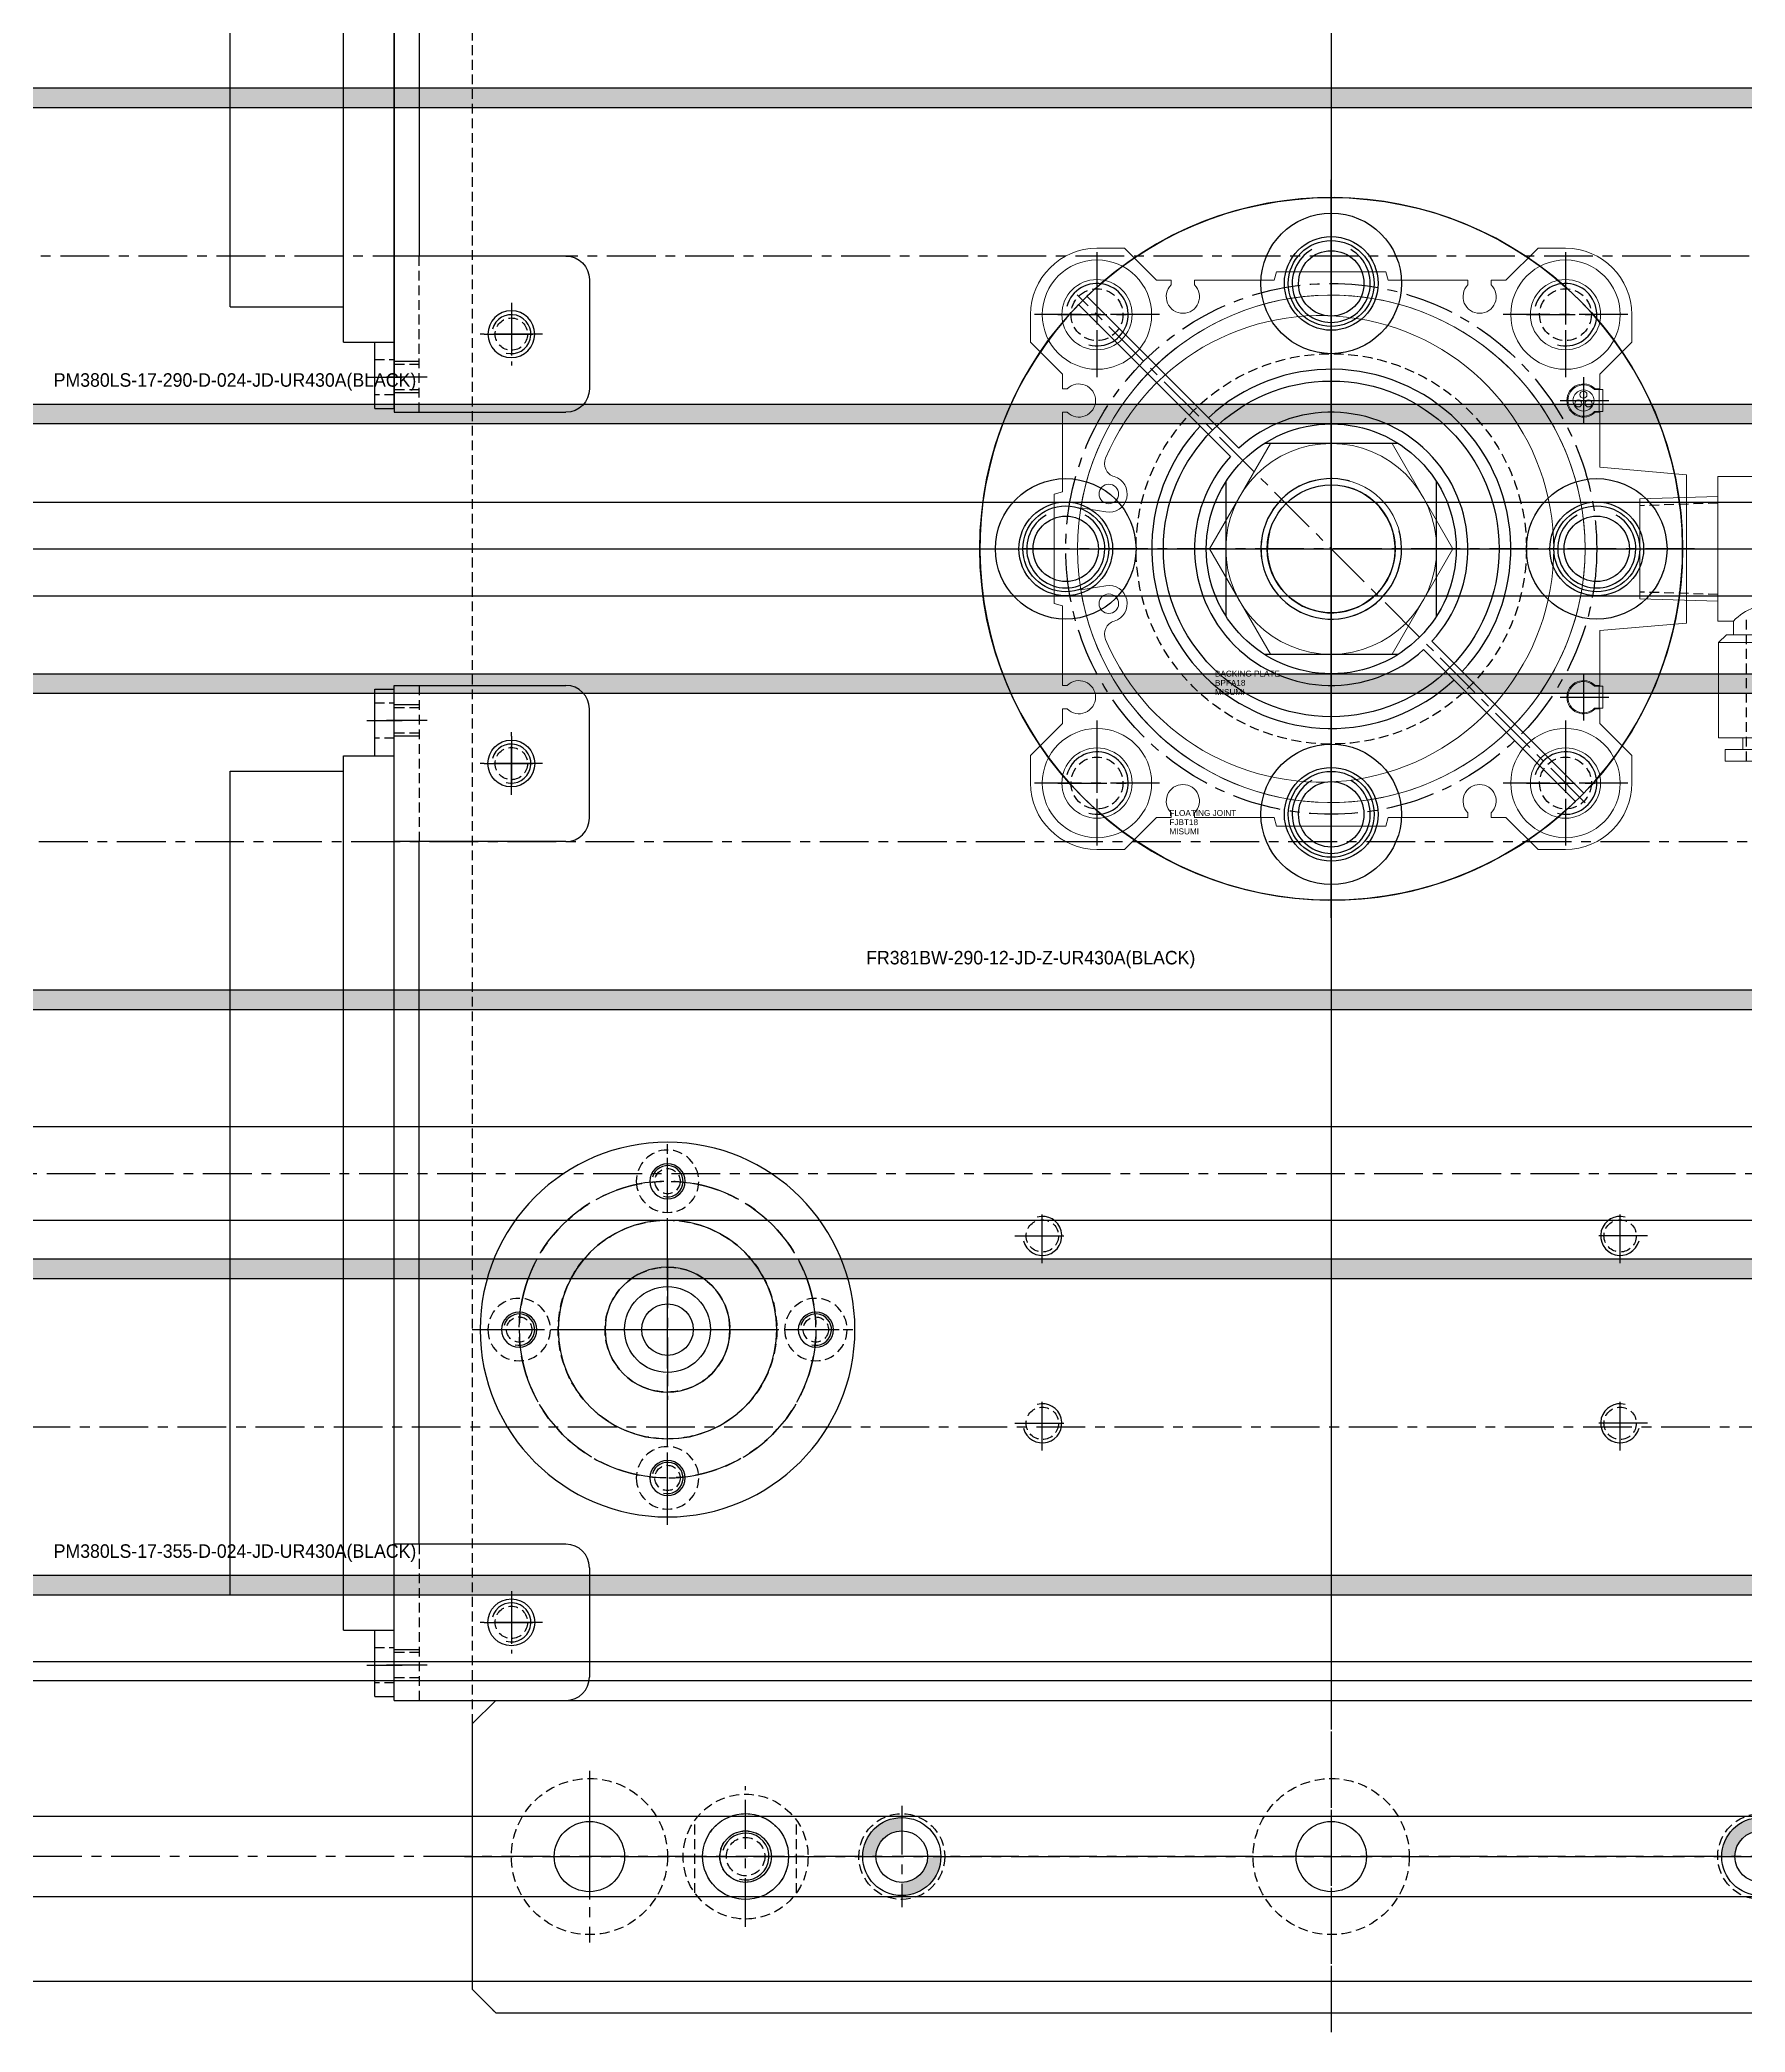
# Model space of a CAD drawing. Header units: inches. Extents: x 0 to 77285, y -118 to 40065.
# Drawn here: x 24549.3 to 24767.7, y 16505.6 to 16760.7 of the extents above; entities that cross this region are included whole.
import ezdxf
from ezdxf.enums import TextEntityAlignment as Align

# ---------------------------------------------------------------- set-up
doc = ezdxf.new("R2010")
doc.units = ezdxf.units.IN
doc.header["$LTSCALE"] = 5
doc.header["$MEASUREMENT"] = 0
doc.linetypes.add('CENTER', pattern=[2, 1.25, -0.25, 0.25, -0.25])
doc.linetypes.add('HIDDEN', pattern=[0.375, 0.25, -0.125])
for name, color, linetype in [('11', 1, 'CENTER'), ('22', 2, 'HIDDEN'), ('44', 4, 'Continuous'), ('55', 5, 'Continuous'), ('99', 181, 'Continuous'), ('AREA-HAT', 7, 'Continuous'), ('B', 123, 'Continuous'), ('BOM-T', 4, 'Continuous'), ('G', 231, 'Continuous'), ('T', 3, 'Continuous'), ('Y', 60, 'Continuous')]:
    doc.layers.add(name, color=color, linetype=linetype)
doc.layers.add('88', color=35, linetype='Continuous', lineweight=5)
doc.styles.add('SCI', font='')
doc.styles.get("Standard").update_dxf_attribs({"font": 'arial.ttf'})
doc.styles.get('SCI').set_extended_font_data('Gulim')

# ---------------------------------------------------------------- blocks, each defined once
blk = doc.blocks.new('A$C4ec73b01')
blk.add_line((-22.5, -280), (-22.5, -7240))
at = {"layer": '11'}
for p, q in [((-167.5, -7240), (-167.5, -280)), ((0, -280), (0, -7240))]:
    blk.add_line(p, q, dxfattribs=at)
at = {"layer": 'B'}
for p, q in [((-5.15, -280), (-5.15, -7240)), ((5.15, -280), (5.15, -7240))]:
    blk.add_line(p, q, dxfattribs=at)
at = {"layer": 'G'}
blk.add_line((16, -280), (16, -7240), dxfattribs=at)
blk = doc.blocks.new('A$C9b97bfdd')
h = blk.add_hatch(color=256)
h.dxf.hatch_style = 1
h.paths.add_polyline_path([(355, 21.5), (0, 21.5), (0, 19), (355, 19)])
h.paths.add_polyline_path([(355, -19), (0, -19), (0, -21.5), (355, -21.5)])
for p, q in [((355, 21.5), (0, 21.5)), ((355, 19), (0, 19)), ((355, -19), (0, -19)), ((355, -21.5), (0, -21.5))]:
    blk.add_line(p, q)
at = {"layer": '11'}
blk.add_line((376, 0), (-23, 0), dxfattribs=at)
at = {"layer": '44', "style": 'SCI'}
blk.add_text('PM380LS-17-355-D-024-JD-UR430A(BLACK)', height=1.7308, dxfattribs=at).set_placement((37.11, -15.87), align=Align.MIDDLE_CENTER)
blk = doc.blocks.new('A$C42c8eb8e')
h = blk.add_hatch(color=256)
h.dxf.hatch_style = 1
h.paths.add_polyline_path([(295, -19), (5, -19), (5, -21.5), (295, -21.5)])
h.paths.add_polyline_path([(295, 21.5), (5, 21.5), (5, 19), (295, 19)])
for p, q in [((295, 21.5), (5, 21.5)), ((295, 19), (5, 19)), ((295, -19), (5, -19)), ((295, -21.5), (5, -21.5))]:
    blk.add_line(p, q)
at = {"layer": '11'}
blk.add_line((316, 0), (-18, 0), dxfattribs=at)
at = {"layer": '44', "style": 'SCI'}
blk.add_text('PM380LS-17-290-D-024-JD-UR430A(BLACK)', height=1.7308, dxfattribs=at).set_placement((42.11, -15.87), align=Align.MIDDLE_CENTER)
blk = doc.blocks.new('A$C5f907870')
h = blk.add_hatch(color=256)
h.dxf.hatch_style = 1
h.paths.add_polyline_path([(290, 21.5), (0, 21.5), (0, 19), (290, 19)])
h.paths.add_polyline_path([(290, -19), (0, -19), (0, -21.5), (290, -21.5)])
for p, q in [((0, -21.5), (0, 21.5)), ((0, 21.5), (290, 21.5)), ((290, -21.5), (290, 21.5)), ((-1.46, 18.6), (0, 18.6)), ((0, 19), (290, 19)), ((291.46, 18.6), (290, 18.6)), ((-3, -17.06), (-3, 17.06)), ((293, -17.06), (293, 17.06)), ((293.5, -11), (293.5, 11)), ((294, 11), (293.5, 11)), ((-4, 8.5), (-3, 8.5)), ((293, 9.75), (293.5, 9.75)), ((295, -10), (295, 10)), ((-17, 5), (-16, 6)), ((-16, 6), (-5, 6)), ((-5, -7.5), (-5, 7.5)), ((306, 6), (295, 6)), ((307, 5), (306, 6)), ((-17, -5), (-17, 5)), ((-17, 4.47), (-5, 4.47)), ((-17, 4.47), (-5, -4.47)), ((-17, -4.47), (-5, 4.47)), ((307, 4.47), (295, 4.47)), ((307, 4.47), (295, -4.47)), ((307, -4.47), (295, 4.47)), ((307, -5), (307, 5)), ((-17, -4.47), (-5, -4.47)), ((-17, -5), (-16, -6)), ((307, -4.47), (295, -4.47)), ((307, -5), (306, -6)), ((-16, -6), (-5, -6)), ((306, -6), (295, -6)), ((-4, -8.5), (-3, -8.5)), ((293, -9.75), (293.5, -9.75)), ((294, -11), (293.5, -11)), ((-1.46, -18.6), (0, -18.6)), ((0, -19), (290, -19)), ((291.46, -18.6), (290, -18.6)), ((0, -21.5), (290, -21.5))]:
    blk.add_line(p, q)
for centre, radius, start, end in [((-1.46, 17.06), 1.54, 90, 180), ((291.46, 17.06), 1.54, 0, 90), ((294, 10), 1, 0, 90), ((-4, 7.5), 1, 90, 180), ((-4, -7.5), 1, 180, 270), ((294, -10), 1, 270, 0), ((-1.46, -17.06), 1.54, 180, 270), ((291.46, -17.06), 1.54, 270, 0)]:
    blk.add_arc(centre, radius, start, end)
at = {"layer": '11'}
blk.add_line((-18, 0), (308, 0), dxfattribs=at)
at = {"layer": '44', "style": 'SCI'}
blk.add_text('FR381BW-290-12-JD-Z-UR430A(BLACK)', height=1.7308, dxfattribs=at).set_placement((139.02, -14.86), align=Align.MIDDLE_CENTER)
blk = doc.blocks.new('A$C8ed1b21d')
blk.add_line((0, -285), (367, -285))
for centre, radius in [((183.5, -108.5), 9), ((183.5, -108.5), 5.5), ((149.5, -142.5), 9), ((217.5, -142.5), 9), ((149.5, -142.5), 5.5), ((217.5, -142.5), 5.5), ((183.5, -176.5), 9), ((183.5, -176.5), 5.5), ((98.5, -242.5, 0), 5.5), ((98.5, -242.5, 0), 3.3)]:
    blk.add_circle(centre, radius)
at = {"layer": '11'}
for p, q in [((183.5, 1), (183.5, -286)), ((-1, -142.5), (368, -142.5)), ((98.5, -233.5, 0), (98.5, -251.5, 0)), ((89.5, -242.5, 0), (107.5, -242.5, 0))]:
    blk.add_line(p, q, dxfattribs=at)
blk.add_circle((183.5, -142.5), 34, dxfattribs=at)
at = {"layer": '22'}
blk.add_circle((98.5, -242.5, 0), 8, dxfattribs=at)
blk = doc.blocks.new('A$Cb8b4a96a')
for p, q in [((0, 6), (367, 6)), ((0, -6), (367, -6))]:
    blk.add_line(p, q)
at = {"layer": '11'}
blk.add_line((-1, 0), (368, 0), dxfattribs=at)
blk = doc.blocks.new('A$C873b79c8')
for p, q in [((0, -6), (0, 6)), ((0, 6), (302, 6, 0)), ((302, -6, 0), (302, 6, 0)), ((0, -6), (302, -6, 0))]:
    blk.add_line(p, q)
at = {"layer": '11'}
blk.add_line((-1, 0), (303, 0, 0), dxfattribs=at)
at = {"layer": '22'}
for p, q in [((0, 2.07), (13.6, 2.07)), ((12, 2.5), (12, -2.5)), ((13.6, 2.07), (14.79, 0)), ((13.6, 2.07), (13.6, -2.07)), ((14.79, 0), (13.6, -2.07)), ((288.4, 2.07, 0), (287.21, 0, 0)), ((287.21, 0, 0), (288.4, -2.07, 0)), ((302, 2.07, 0), (288.4, 2.07, 0)), ((288.4, 2.07, 0), (288.4, -2.07, 0)), ((290, 2.5, 0), (290, -2.5, 0)), ((13.6, -2.07), (0, -2.07)), ((288.4, -2.07, 0), (302, -2.07, 0))]:
    blk.add_line(p, q, dxfattribs=at)
at = {"layer": 'T'}
for p, q in [((0, 2.5), (12, 2.5)), ((12, 2.5), (12.75, 2.07)), ((290, 2.5, 0), (289.25, 2.07, 0)), ((302, 2.5, 0), (290, 2.5, 0)), ((12, -2.5), (0, -2.5)), ((12.75, -2.07), (12, -2.5)), ((289.25, -2.07, 0), (290, -2.5, 0)), ((290, -2.5, 0), (302, -2.5, 0))]:
    blk.add_line(p, q, dxfattribs=at)
blk = doc.blocks.new('A$Cabf963c1')
for p, q in [((-110, 184.5), (-110, -184.5)), ((-110, -184.5), (-107, -187.5)), ((-107, -187.5), (107, -187.5))]:
    blk.add_line(p, q)
for centre, radius in [((-30, 30), 3.32), ((30, 30), 3.32), ((-105, 27.5, 0), 2.07), ((0, 0), 25), ((-105, -27.5, 0), 2.07), ((-30, -30), 3.32), ((30, -30), 3.32), ((-85, -81, 0), 1.62), ((-85, -100, 0), 14), ((-37, -88, 0), 2.07), ((37, -88, 0), 2.07), ((-104, -100, 0), 1.62), ((-66, -100, 0), 1.62), ((-37, -112, 0), 2.07), ((37, -112, 0), 2.07), ((-85, -119, 0), 1.62), ((-105, -137.5, 0), 2.07), ((-95, -167.5, 0), 10), ((0, -167.5), 10), ((-75, -167.5), 8), ((-75, -167.5), 3.3)]:
    blk.add_circle(centre, radius)
at = {"layer": '11'}
for p, q in [((0, 188.5), (0, -188.5)), ((-30, 35), (-30, 25)), ((30, 35), (30, 25)), ((-105, 31, 0), (-105, 24, 0)), ((-35, 30), (-25, 30)), ((25, 30), (35, 30)), ((-108.5, 27.5, 0), (-101.5, 27.5, 0)), ((-126, 0), (116, 0)), ((-105, -24, 0), (-105, -31, 0)), ((-30, -25), (-30, -35)), ((30, -25), (30, -35)), ((-108.5, -27.5, 0), (-101.5, -27.5, 0)), ((-35, -30), (-25, -30)), ((25, -30), (35, -30)), ((-85, -122, 0), (-85, -78, 0)), ((-37, -91.5, 0), (-37, -84.5, 0)), ((37, -91.5, 0), (37, -84.5, 0)), ((-40.5, -88, 0), (-33.5, -88, 0)), ((40.5, -88, 0), (33.5, -88, 0)), ((-107, -100, 0), (-63, -100, 0)), ((-37, -115.5, 0), (-37, -108.5, 0)), ((37, -115.5, 0), (37, -108.5, 0)), ((-40.5, -112, 0), (-33.5, -112, 0)), ((40.5, -112, 0), (33.5, -112, 0)), ((-105, -134, 0), (-105, -141, 0)), ((-108.5, -137.5, 0), (-101.5, -137.5, 0)), ((-95, -156.5, 0), (-95, -178.5, 0)), ((-75, -176.5), (-75, -158.5)), ((-111, -167.5), (111, -167.5))]:
    blk.add_line(p, q, dxfattribs=at)
blk.add_circle((-85, -100, 0), 19, dxfattribs=at)
at = {"layer": '22'}
blk.add_circle((-75, -167.5), 5.5, dxfattribs=at)
at = {"layer": 'T'}
for centre, radius, start, end in [((-30, 30), 4, 255, 165), ((30, 30), 4, 255, 165), ((-105, 27.5, 0), 2.5, 255, 165), ((-105, -27.5, 0), 2.5, 255, 165), ((-30, -30), 4, 255, 165), ((30, -30), 4, 255, 165), ((-85, -81, 0), 2, 255, 165), ((-37, -88, 0), 2.5, 195, 105), ((37, -88, 0), 2.5, 75, 345), ((-104, -100, 0), 2, 255, 165), ((-66, -100, 0), 2, 255, 165), ((-37, -112, 0), 2.5, 195, 105), ((37, -112, 0), 2.5, 75, 345), ((-85, -119, 0), 2, 255, 165), ((-105, -137.5, 0), 2.5, 255, 165)]:
    blk.add_arc(centre, radius, start, end, dxfattribs=at)
blk = doc.blocks.new('A$C8cd69f33')
for centre, radius in [((0, 0), 24), ((0, 19), 2.25), ((0, 0), 14), ((0, 0), 8), ((-19, 0), 2.25), ((19, 0), 2.25), ((0, -19), 2.25)]:
    blk.add_circle(centre, radius)
at = {"layer": '11'}
for p, q in [((0, 25), (0, -25)), ((-25, 0), (25, 0))]:
    blk.add_line(p, q, dxfattribs=at)
blk.add_circle((0, 0), 19, dxfattribs=at)
at = {"layer": '22'}
for centre in [(0, 19), (-19, 0), (19, 0), (0, -19)]:
    blk.add_circle(centre, 4, dxfattribs=at)
blk = doc.blocks.new('A$Cb7150516E')
for p, q in [((15, 100), (-7, 100)), ((15, 100), (11.8, 100)), ((11.8, 100), (11.8, 100)), ((15, 100), (15, -30)), ((-10, 83), (-10, 97)), ((-7, 80), (15, 80)), ((11.8, 80), (11.8, -10)), ((-7, -10), (15, -10)), ((-10, -13), (-10, -27)), ((15, -30), (-7, -30)), ((15, -30), (11.8, -30)), ((11.8, -30), (11.8, -30))]:
    blk.add_line(p, q)
for centre in [(0, 90), (0, -20)]:
    blk.add_circle(centre, 3)
for centre, start, end in [((-7, 97), 90, 180), ((-7, 83), 180, 270), ((-7, -13), 90, 180), ((-7, -27), 180, 270)]:
    blk.add_arc(centre, 3, start, end)
at = {"layer": '11'}
for p, q in [((10.8, 95.5), (16, 95.5)), ((0, 86), (0, 94)), ((-4, 90), (4, 90)), ((0, -16), (0, -24)), ((-4, -20), (4, -20)), ((10.8, -25.51), (16, -25.51))]:
    blk.add_line(p, q, dxfattribs=at)
at = {"layer": '22'}
for p, q in [((11.8, 80), (11.8, 100)), ((11.8, 97.12), (15, 97.12)), ((11.8, 93.88), (15, 93.88)), ((11.8, -30), (11.8, -10)), ((11.8, -23.88), (15, -23.88)), ((11.8, -27.13), (15, -27.13))]:
    blk.add_line(p, q, dxfattribs=at)
at = {"layer": 'T'}
for p, q in [((11.8, 97.5), (15, 97.5)), ((11.8, 93.5), (15, 93.5)), ((11.8, -23.51), (15, -23.51)), ((11.8, -27.51), (15, -27.51))]:
    blk.add_line(p, q, dxfattribs=at)
blk = doc.blocks.new('A$C09808f4cE')
for p, q in [((64.5, 0), (-64.5, 0)), ((56, -6.5), (56, 0)), ((64.5, -2.5), (64.5, 0)), ((-64.5, -2.5), (-64.5, 0)), ((-56, -2.5), (-64.5, -2.5)), ((-56, -6.5), (-56, 0)), ((64.5, -2.5), (56, -2.5)), ((56, -6.5), (-56, -6.5)), ((-54, -21), (-54, -6.5)), ((51.5, -21), (51.5, -6.5)), ((51.5, -21), (-54, -21))]:
    blk.add_line(p, q)
at = {"layer": '11'}
for p, q in [((-60.5, -3.5), (-60.5, 1)), ((60.5, -3.5), (60.5, 1))]:
    blk.add_line(p, q, dxfattribs=at)
at = {"layer": '22'}
for p, q in [((-62.75, -2.5), (-62.75, 0)), ((-58.25, 0), (-58.25, -2.5)), ((58.25, -2.5), (58.25, 0)), ((62.75, 0), (62.75, -2.5))]:
    blk.add_line(p, q, dxfattribs=at)
blk = doc.blocks.new('A$C48e41ac9')
for centre, radius in [((0, 0), 45), ((0, 34), 6), ((-34, 0), 6), ((34, 0), 6), ((0, -34), 6)]:
    blk.add_circle(centre, radius)
at = {"layer": '11'}
for p, q in [((0, -47.25), (0, 47.25)), ((-47.25, 0), (47.25, 0))]:
    blk.add_line(p, q, dxfattribs=at)
blk.add_circle((0, 0), 34, dxfattribs=at)
at = {"layer": 'BOM-T', "color": 4}
for s, p in [('BACKING PLATE', (-14.89, -15.98)), ('BPFA18', (-14.89, -17.16)), ('MISUMI', (-14.89, -18.34))]:
    blk.add_text(s, height=0.75, dxfattribs=at).set_placement(p, align=Align.MIDDLE_LEFT)
blk = doc.blocks.new('A$C461d25e4')
for p, q in [((34.3, 20.4), (34.3, 17.6)), ((-15.59, 0), (-7.79, 13.5)), ((-7.79, 13.5), (7.79, 13.5)), ((7.79, 13.5), (15.59, 0)), ((63.68, 5.05), (65.12, 5.05)), ((66.94, 3.46), (68.86, 3.46)), ((-7.79, -13.5), (-15.59, 0)), ((15.59, 0), (7.79, -13.5)), ((74.4, 2), (69.4, 2)), ((74.4, -2), (69.4, -2)), ((63.68, -5.05), (65.12, -5.05)), ((66.94, -3.46), (68.86, -3.46)), ((51.5, -11), (51.5, -9.25)), ((62.9, -11), (62.9, -9.25)), ((49.6, -12), (64.8, -12)), ((7.79, -13.5), (-7.79, -13.5)), ((34.3, -17.6), (34.3, -20.4)), ((52.7, -25.7), (52.7, -24.2)), ((61.7, -25.7), (61.7, -24.2))]:
    blk.add_line(p, q)
for points in [[(7, -35.5), (7.29, -34.4), (17.5, -34.4), (17.5, -33.81, -2.42), (20.5, -33.81), (20.5, -34.4), (22.38, -34.4), (26.48, -38.5), (30, -38.5, 0.414), (38.5, -30), (38.5, -26.48), (34.4, -22.38), (34.4, -20.5), (33.8, -20.5, -2.42), (33.8, -17.5), (34.4, -17.5), (34.4, -10.47), (45.5, -9.5), (45.5, 9.5), (34.4, 10.47), (34.4, 17.5), (33.8, 17.5, -2.42), (33.8, 20.5), (34.4, 20.5), (34.4, 22.38), (38.5, 26.48), (38.5, 30, 0.414), (30, 38.5), (26.48, 38.5), (22.38, 34.4), (20.5, 34.4), (20.5, 33.8, -2.42), (17.5, 33.8), (17.5, 34.4), (7.29, 34.4), (7, 35.5), (-7, 35.5), (-7.29, 34.4), (-17.5, 34.4), (-17.5, 33.8, -2.42), (-20.5, 33.8), (-20.5, 34.4), (-22.38, 34.4), (-26.48, 38.5), (-30, 38.5, 0.414), (-38.5, 30), (-38.5, 26.48), (-34.4, 22.38), (-34.4, 20.5), (-33.81, 20.5, -2.42), (-33.81, 17.5), (-34.4, 17.5), (-34.4, 7.29), (-35.5, 7), (-35.5, -7), (-34.4, -7.29), (-34.4, -17.5), (-33.81, -17.5, -2.42), (-33.81, -20.5), (-34.4, -20.5), (-34.4, -22.38), (-38.5, -26.48), (-38.5, -30, 0.414), (-30, -38.5), (-26.48, -38.5), (-22.38, -34.4), (-20.5, -34.4), (-20.5, -33.81, -2.42), (-17.5, -33.81), (-17.5, -34.4), (-7.29, -34.4), (-7, -35.5), (7, -35.5)], [(-32.07, -5.26, 0.922), (32.5, 0, 0.922), (-32.07, 5.26), (-28.86, 4.73, 0.944), (-27.8, 9.26, -0.446), (-28.9, 11.62, -0.818), (28.5, 0, -0.818), (-28.9, -11.62, -0.446), (-27.8, -9.26, 0.944), (-28.86, -4.73)], [(34.8, 17.6), (33.73, 17.6, -2.448776), (33.73, 20.4), (34.8, 20.4)], [(49.5, 9.25), (62.9, 9.25), (62.9, -9.25, 0.414214), (51.5, -9.25), (49.5, -9.25)], [(63.68, 5.05, -0.309401), (63.68, 10.1), (65.12, 10.1, -0.309401), (65.12, 5.05, -0.154701), (65.12, -5.05, -0.309401), (65.12, -10.1), (63.68, -10.1, -0.309401), (63.68, -5.05, -0.154701)], [(66.94, 3.46, -0.309401), (66.94, 6.93), (68.86, 6.93, -0.309401), (68.86, 3.46, -0.154701), (68.86, -3.46, -0.309401), (68.86, -6.93), (66.94, -6.93, -0.309401), (66.94, -3.46, -0.154701)], [(34.8, -20.4), (33.73, -20.4, -2.448776), (33.73, -17.6), (34.8, -17.6)]]:
    blk.add_lwpolyline(points, format="xyb", close=True)
for points in [[(63.68, 10.1), (62.9, 8.75), (62.9, -8.75), (63.68, -10.1)], [(65.12, 10.1), (65.9, 8.75), (65.9, -8.75), (65.12, -10.1)], [(49.5, 6.7), (39.5, 6.39), (39.5, -6.39), (49.5, -6.7)], [(66.94, 6.93), (66.4, 6), (66.4, -6), (66.94, -6.93)], [(68.86, 6.93), (69.4, 6), (69.4, -6), (68.86, -6.93)]]:
    blk.add_lwpolyline(points)
for points in [[(65.9, 6), (66.4, 6), (66.4, -6), (65.9, -6)], [(74.4, 5), (79.4, 5), (79.4, -5), (74.4, -5)], [(49.6, -12), (50.6, -11), (63.8, -11), (64.8, -12), (64.8, -24.2), (64.8, -24.2), (49.6, -24.2), (49.6, -24.2)], [(50.45, -25.7), (63.95, -25.7), (63.95, -27.2), (50.45, -27.2)]]:
    blk.add_lwpolyline(points, close=True)
for centre, radius in [((-30, 30), 7), ((30, 30), 7), ((-30, 30), 4.5), ((30, 30), 4.5), ((0, 0), 32.5), ((32.3, 19), 1.35), ((31.65, 18.62), 0.45), ((32.3, 19.75), 0.45), ((32.95, 18.62), 0.45), ((0, 0), 13.5), ((-28.48, 7.03), 1.25), ((0, 0), 9), ((-28.48, -7.03), 1.25), ((-30, -30), 7), ((-30, -30), 4.5), ((30, -30), 7), ((30, -30), 4.5)]:
    blk.add_circle(centre, radius)
at = {"layer": '11'}
for p, q in [((0, 39.5), (0, -39.5)), ((-30, 38), (-30, 22)), ((30, 38), (30, 22)), ((-22, 30), (-38, 30)), ((38, 30), (22, 30)), ((32.3, 22), (32.3, 16)), ((29.3, 19), (36.38, 19)), ((46.5, 0), (-39.5, 0)), ((38.5, 0), (80.4, 0)), ((57.2, 1), (57.2, -28.2)), ((32.3, -16), (32.3, -22)), ((29.3, -19), (36.38, -19)), ((-30, -22), (-30, -38)), ((30, -22), (30, -38)), ((-22, -30), (-38, -30)), ((38, -30), (22, -30))]:
    blk.add_line(p, q, dxfattribs=at)
at = {"layer": '22'}
for p, q in [((49.5, 5.85), (39.5, 5.53)), ((49.5, -5.85), (39.5, -5.53)), ((53.2, -27.2), (53.2, -8.7)), ((61.2, -27.2), (61.2, -8.7))]:
    blk.add_line(p, q, dxfattribs=at)
at = {"layer": 'T'}
blk.add_arc((0, 0), 8.19, 165, 75, dxfattribs=at)
blk = doc.blocks.new('A$C2225790b')
for p, q in [((-12.89, 11.83), (-32.35, 31.29)), ((-31.29, 32.35), (-11.83, 12.89)), ((12.89, -11.83), (32.35, -31.29)), ((31.29, -32.35), (11.83, -12.89))]:
    blk.add_line(p, q)
for centre in [(0, 34), (-34, 0), (34, 0), (0, -34)]:
    blk.add_circle(centre, 4.19)
for radius, start, end in [(45, 315.955, 134.045), (45, 135.955, 314.045), (23, 316.8687, 133.1313), (23, 136.8687, 313.1313), (17.5, 317.4563, 132.5437), (17.5, 137.4563, 312.5437)]:
    blk.add_arc((0, 0), radius, start, end)
at = {"layer": '11'}
for p, q in [((0, -46), (0, 46)), ((32.52, -32.52), (-32.52, 32.52)), ((-46, 0), (46, 0))]:
    blk.add_line(p, q, dxfattribs=at)
blk.add_circle((0, 0), 34, dxfattribs=at)
at = {"layer": 'T'}
for centre in [(0, 34), (-34, 0), (34, 0), (0, -34)]:
    blk.add_arc(centre, 5, 120, 60, dxfattribs=at)
at = {"layer": 'BOM-T', "color": 4}
for s, p in [('FLOATING JOINT', (-20.72, -33.83)), ('FJBT18', (-20.72, -35.01)), ('MISUMI', (-20.72, -36.19))]:
    blk.add_text(s, height=0.75, dxfattribs=at).set_placement(p, align=Align.MIDDLE_LEFT)
blk = doc.blocks.new('A$Cc19b1ef1')
for p, q in [((8.59, 13.5), (-8.59, 13.5)), ((-13.5, 8.59), (-13.5, -8.59)), ((13.5, -8.59), (13.5, 8.59)), ((-8.59, -13.5), (8.59, -13.5))]:
    blk.add_line(p, q)
for radius in [21.5, 16, 8.19]:
    blk.add_circle((0, 0), radius)
at = {"layer": '11'}
for p, q in [((0, -22.5), (0, 22.5)), ((-22.5, 0), (22.5, 0))]:
    blk.add_line(p, q, dxfattribs=at)
at = {"layer": 'T'}
blk.add_arc((0, 0), 9, 75, 15, dxfattribs=at)
blk = doc.blocks.new('A$C08521c32')
at = {"layer": 'AREA-HAT'}
h = blk.add_hatch(color=256, dxfattribs=at)
h.dxf.hatch_style = 1
h.paths.add_polyline_path([(-55, 3.3), (-55, 5, 0.414214), (-60, 0), (-58.3, 0, -0.414214)])
h.paths.add_polyline_path([(-50, 0), (-51.7, 0, -0.414214), (-55, -3.3), (-55, -5, 0.414214)])
h = blk.add_hatch(color=256, dxfattribs=at)
h.dxf.hatch_style = 1
h.paths.add_polyline_path([(55, 3.3), (55, 5, 0.414214), (50, 0), (51.7, 0, -0.414214)])
h.paths.add_polyline_path([(60, 0), (58.3, 0, -0.414214), (55, -3.3), (55, -5, 0.414214)])
for p, q in [((-110, 17, 0), (-107, 20, 0)), ((-107, 20, 0), (107, 20, 0)), ((107, 20, 0), (110, 17, 0)), ((-110, 17, 0), (-110, -17, 0)), ((110, 17, 0), (110, -17, 0)), ((-110, -17, 0), (-107, -20, 0)), ((107, -20, 0), (110, -17, 0)), ((-107, -20, 0), (107, -20, 0))]:
    blk.add_line(p, q)
for centre, radius in [((-75, 0), 5.5), ((75, 0), 5.5), ((-95, 0, 0), 4.5), ((-75, 0), 3.3), ((-55, 0, 0), 5), ((-55, 0, 0), 3.3), ((0, 0, 0), 4.5), ((55, 0, 0), 5), ((55, 0, 0), 3.3), ((75, 0), 3.3), ((95, 0, 0), 4.5)]:
    blk.add_circle(centre, radius)
at = {"layer": '11'}
for p, q in [((0, 22.51, 0), (0, -22.49, 0)), ((-75, -9), (-75, 9)), ((75, -9), (75, 9)), ((-95, 5.5, 0), (-95, -5.5, 0)), ((-55, 6.5, 0), (-55, -6.5, 0)), ((55, 6.5, 0), (55, -6.5, 0)), ((95, 5.5, 0), (95, -5.5, 0)), ((-111, 0, 0), (111, 0, 0))]:
    blk.add_line(p, q, dxfattribs=at)
at = {"layer": '22'}
for centre, radius in [((-75, 0), 8), ((75, 0), 8), ((-55, 0, 0), 5.5), ((55, 0, 0), 5.5)]:
    blk.add_circle(centre, radius, dxfattribs=at)
blk = doc.blocks.new('A$Cbfa1360d')
for centre, radius in [((0, 0, 0), 8), ((0, 0), 2.46)]:
    blk.add_circle(centre, radius)
at = {"layer": '11'}
for p, q in [((0, -9, 0), (0, 9, 0)), ((-9, 0, 0), (9, 0, 0))]:
    blk.add_line(p, q, dxfattribs=at)
at = {"layer": '22'}
for p, q in [((-6.5, -4.66, 0), (-6.5, 4.66, 0)), ((6.5, -4.66, 0), (6.5, 4.66, 0))]:
    blk.add_line(p, q, dxfattribs=at)
at = {"layer": 'T'}
blk.add_arc((0, 0), 3, 255, 165, dxfattribs=at)
blk = doc.blocks.new('A$C740f11e8')
for name, p in [('A$C8ed1b21d', (-183.5, 142.5)), ('A$C873b79c8', (-183.5, 0, 0)), ('A$Cb8b4a96a', (-183.5, -80)), ('A$C08521c32', (0, -167.5))]:
    blk.add_blockref(name, p)
at = {"layer": '22'}
for name, p in [('A$Cabf963c1', (0, 0)), ('A$Cbfa1360d', (-75, -167.5, 0))]:
    blk.add_blockref(name, p, dxfattribs=at)
at = {"layer": '44', "xscale": -1, "rotation": 180}
blk.add_blockref('A$C8cd69f33', (-85, -100, 0), dxfattribs=at)
at = {"layer": '55', "rotation": 270}
for p in [(-120, 82.49, 0), (-120, -82.49, 0)]:
    blk.add_blockref('A$C09808f4cE', p, dxfattribs=at)
at = {"layer": '55'}
for name, p in [('A$C42c8eb8e', (-182.5, 37.5)), ('A$C9b97bfdd', (-177.5, -112.5))]:
    blk.add_blockref(name, p, dxfattribs=at)
at = {"layer": '88'}
blk.add_blockref('A$C461d25e4', (0, 0), dxfattribs=at)
at = {"layer": '99'}
for name in ['A$C48e41ac9', 'A$C2225790b', 'A$Cc19b1ef1']:
    blk.add_blockref(name, (0, 0), dxfattribs=at)
at = {"layer": 'B'}
blk.add_blockref('A$C5f907870', (-177.5, -37.5), dxfattribs=at)
at = {"layer": 'Y', "xscale": -1}
blk.add_blockref('A$Cb7150516E', (-105, 47.5, 0), dxfattribs=at)
at = {"layer": 'Y', "rotation": 180}
blk.add_blockref('A$Cb7150516E', (-105, -47.5, 0), dxfattribs=at)
blk = doc.blocks.new('A$Ca5de7116')
blk.add_blockref('A$C740f11e8', (0, 0))

msp = doc.modelspace()

# ---------------------------------------------------------------- block references
at = {"rotation": 270}
msp.add_blockref('A$C4ec73b01', (25274.6497809, 16528.05047629), dxfattribs=at)
msp.add_blockref('A$Ca5de7116', (24714.6497809, 16695.55047629, 0))

doc.saveas('drawing.dxf')
